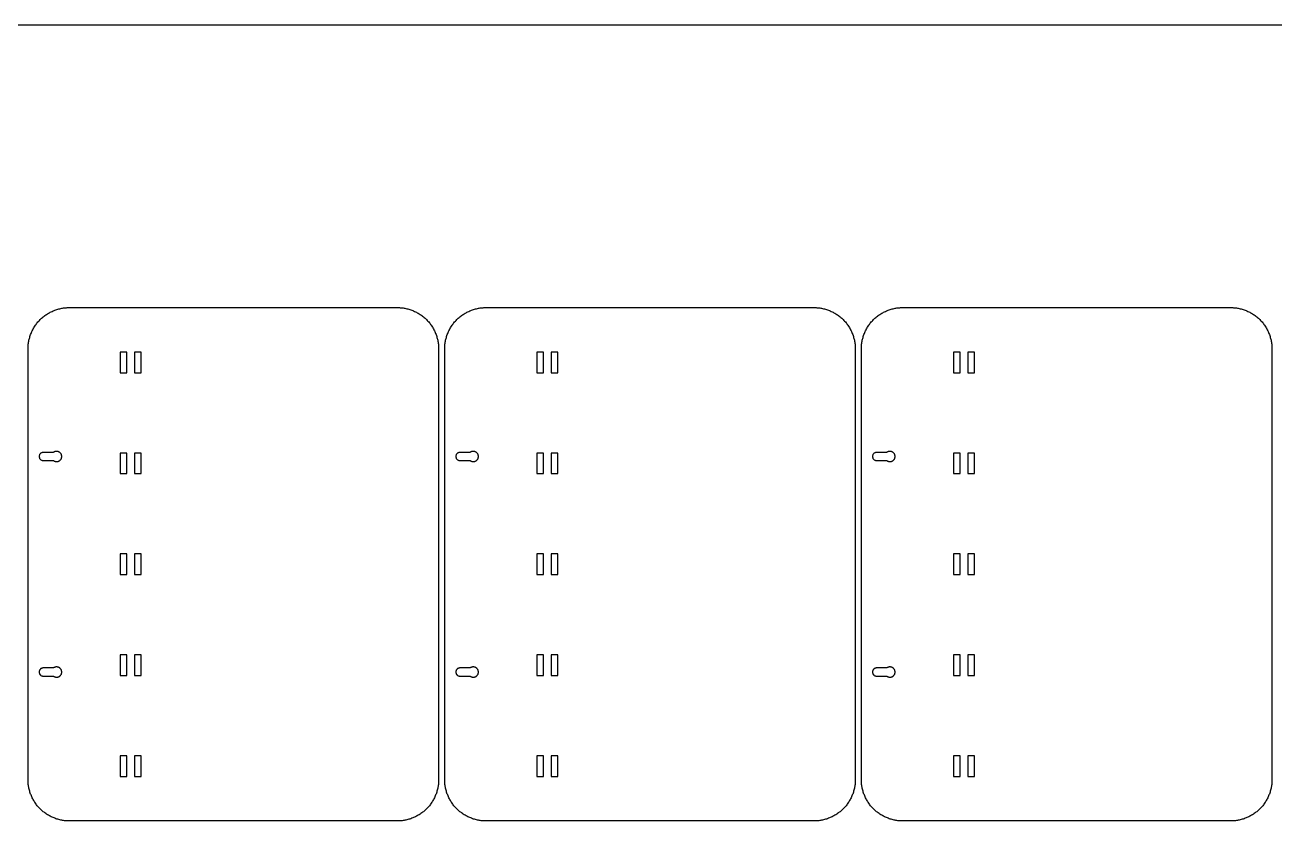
# Model space of a CAD drawing. Header units: millimetres. Extents: x 20698 to 22798, y 4792 to 5692.
# Drawn here: x 21719 to 22328, y 5303 to 5692 of the extents above; entities that cross this region are included whole.
import ezdxf

# ---------------------------------------------------------------- set-up
doc = ezdxf.new("R2010")
doc.units = ezdxf.units.MM
doc.layers.add('KEYHOLDER_ASPIRE', color=18, linetype='Continuous', true_color=0x4c0000)
doc.layers.add('Predeterminada', color=18, linetype='Continuous', true_color=0x000000)

msp = doc.modelspace()

# ---------------------------------------------------------------- linework, layer by layer
at = {"layer": 'KEYHOLDER_ASPIRE'}
for points in [[(21920.62, 5534.76), (21920.62, 5324.77), (21920.63, 5324.32), (21920.62, 5323.88), (21920.6, 5323.43), (21920.57, 5322.98), (21920.52, 5322.52), (21920.46, 5322.06), (21920.39, 5321.6), (21920.3, 5321.13), (21920.21, 5320.66), (21920.1, 5320.2), (21919.98, 5319.73), (21919.84, 5319.26), (21919.7, 5318.79), (21919.54, 5318.32), (21919.37, 5317.86), (21919.19, 5317.39), (21919, 5316.93), (21918.79, 5316.47), (21918.58, 5316.02), (21918.35, 5315.57), (21918.11, 5315.12), (21917.86, 5314.68), (21917.6, 5314.24), (21917.33, 5313.81), (21917.05, 5313.38), (21916.75, 5312.96), (21916.45, 5312.55), (21916.13, 5312.15), (21915.81, 5311.75), (21915.47, 5311.37), (21915.12, 5310.99), (21914.77, 5310.62), (21914.4, 5310.27), (21914.02, 5309.92), (21913.64, 5309.58), (21913.24, 5309.26), (21912.84, 5308.94), (21912.43, 5308.64), (21912.01, 5308.34), (21911.58, 5308.06), (21911.15, 5307.79), (21910.71, 5307.53), (21910.27, 5307.28), (21909.82, 5307.04), (21909.37, 5306.81), (21908.92, 5306.6), (21908.46, 5306.39), (21908, 5306.2), (21907.53, 5306.02), (21907.07, 5305.85), (21906.6, 5305.69), (21906.13, 5305.55), (21905.66, 5305.41), (21905.19, 5305.29), (21904.73, 5305.18), (21904.26, 5305.09), (21903.79, 5305), (21903.33, 5304.93), (21902.87, 5304.87), (21902.41, 5304.82), (21901.96, 5304.79), (21901.51, 5304.77), (21901.07, 5304.76), (21900.63, 5304.77), (21740.63, 5304.77), (21740.19, 5304.76), (21739.75, 5304.77), (21739.3, 5304.79), (21738.84, 5304.82), (21738.39, 5304.87), (21737.93, 5304.93), (21737.46, 5305), (21737, 5305.09), (21736.53, 5305.18), (21736.06, 5305.29), (21735.59, 5305.41), (21735.13, 5305.55), (21734.66, 5305.69), (21734.19, 5305.85), (21733.72, 5306.02), (21733.26, 5306.2), (21732.8, 5306.39), (21732.34, 5306.6), (21731.88, 5306.81), (21731.43, 5307.04), (21730.99, 5307.28), (21730.54, 5307.53), (21730.11, 5307.79), (21729.67, 5308.06), (21729.25, 5308.34), (21728.83, 5308.64), (21728.42, 5308.94), (21728.02, 5309.26), (21727.62, 5309.58), (21727.23, 5309.92), (21726.86, 5310.27), (21726.49, 5310.62), (21726.13, 5310.99), (21725.79, 5311.37), (21725.45, 5311.75), (21725.12, 5312.15), (21724.81, 5312.55), (21724.5, 5312.96), (21724.21, 5313.38), (21723.93, 5313.81), (21723.66, 5314.24), (21723.39, 5314.68), (21723.14, 5315.12), (21722.91, 5315.57), (21722.68, 5316.02), (21722.46, 5316.47), (21722.26, 5316.93), (21722.07, 5317.39), (21721.88, 5317.86), (21721.72, 5318.32), (21721.56, 5318.79), (21721.41, 5319.26), (21721.28, 5319.73), (21721.16, 5320.2), (21721.05, 5320.66), (21720.95, 5321.13), (21720.87, 5321.6), (21720.8, 5322.06), (21720.74, 5322.52), (21720.69, 5322.98), (21720.66, 5323.43), (21720.64, 5323.88), (21720.63, 5324.32), (21720.63, 5324.77), (21720.63, 5534.76), (21720.63, 5535.2), (21720.64, 5535.64), (21720.66, 5536.09), (21720.69, 5536.54), (21720.74, 5537), (21720.8, 5537.46), (21720.87, 5537.93), (21720.95, 5538.39), (21721.05, 5538.86), (21721.16, 5539.33), (21721.28, 5539.79), (21721.41, 5540.26), (21721.56, 5540.73), (21721.72, 5541.2), (21721.88, 5541.66), (21722.07, 5542.13), (21722.26, 5542.59), (21722.46, 5543.05), (21722.68, 5543.5), (21722.91, 5543.96), (21723.14, 5544.4), (21723.39, 5544.85), (21723.66, 5545.28), (21723.93, 5545.71), (21724.21, 5546.14), (21724.5, 5546.56), (21724.81, 5546.97), (21725.12, 5547.37), (21725.45, 5547.77), (21725.79, 5548.15), (21726.13, 5548.53), (21726.49, 5548.9), (21726.86, 5549.26), (21727.23, 5549.6), (21727.62, 5549.94), (21728.02, 5550.26), (21728.42, 5550.58), (21728.83, 5550.88), (21729.25, 5551.18), (21729.67, 5551.46), (21730.11, 5551.73), (21730.54, 5551.99), (21730.99, 5552.24), (21731.43, 5552.48), (21731.88, 5552.71), (21732.34, 5552.93), (21732.8, 5553.13), (21733.26, 5553.32), (21733.72, 5553.5), (21734.19, 5553.67), (21734.66, 5553.83), (21735.13, 5553.98), (21735.59, 5554.11), (21736.06, 5554.23), (21736.53, 5554.34), (21737, 5554.44), (21737.46, 5554.52), (21737.93, 5554.59), (21738.39, 5554.65), (21738.84, 5554.7), (21739.3, 5554.73), (21739.75, 5554.75), (21740.19, 5554.76), (21740.63, 5554.76), (21900.63, 5554.76), (21901.07, 5554.76), (21901.51, 5554.75), (21901.96, 5554.73), (21902.41, 5554.7), (21902.87, 5554.65), (21903.33, 5554.59), (21903.79, 5554.52), (21904.26, 5554.44), (21904.73, 5554.34), (21905.19, 5554.23), (21905.66, 5554.11), (21906.13, 5553.98), (21906.6, 5553.83), (21907.07, 5553.67), (21907.53, 5553.5), (21908, 5553.32), (21908.46, 5553.13), (21908.92, 5552.93), (21909.37, 5552.71), (21909.82, 5552.48), (21910.27, 5552.24), (21910.71, 5551.99), (21911.15, 5551.73), (21911.58, 5551.46), (21912.01, 5551.18), (21912.43, 5550.88), (21912.84, 5550.58), (21913.24, 5550.26), (21913.64, 5549.94), (21914.02, 5549.6), (21914.4, 5549.26), (21914.77, 5548.9), (21915.12, 5548.53), (21915.47, 5548.15), (21915.81, 5547.77), (21916.13, 5547.37), (21916.45, 5546.97), (21916.75, 5546.56), (21917.05, 5546.14), (21917.33, 5545.71), (21917.6, 5545.28), (21917.86, 5544.85), (21918.11, 5544.4), (21918.35, 5543.96), (21918.58, 5543.5), (21918.79, 5543.05), (21919, 5542.59), (21919.19, 5542.13), (21919.37, 5541.66), (21919.54, 5541.2), (21919.7, 5540.73), (21919.84, 5540.26), (21919.98, 5539.79), (21920.1, 5539.33), (21920.21, 5538.86), (21920.3, 5538.39), (21920.39, 5537.93), (21920.46, 5537.46), (21920.52, 5537), (21920.57, 5536.54), (21920.6, 5536.09), (21920.62, 5535.64), (21920.63, 5535.2)], [(22123.62, 5534.76), (22123.62, 5324.77), (22123.63, 5324.32), (22123.62, 5323.88), (22123.6, 5323.43), (22123.57, 5322.98), (22123.52, 5322.52), (22123.46, 5322.06), (22123.39, 5321.6), (22123.3, 5321.13), (22123.21, 5320.66), (22123.1, 5320.2), (22122.98, 5319.73), (22122.84, 5319.26), (22122.7, 5318.79), (22122.54, 5318.32), (22122.37, 5317.86), (22122.19, 5317.39), (22122, 5316.93), (22121.79, 5316.47), (22121.58, 5316.02), (22121.35, 5315.57), (22121.11, 5315.12), (22120.86, 5314.68), (22120.6, 5314.24), (22120.33, 5313.81), (22120.05, 5313.38), (22119.75, 5312.96), (22119.45, 5312.55), (22119.13, 5312.15), (22118.81, 5311.75), (22118.47, 5311.37), (22118.12, 5310.99), (22117.77, 5310.62), (22117.4, 5310.27), (22117.02, 5309.92), (22116.64, 5309.58), (22116.24, 5309.26), (22115.84, 5308.94), (22115.43, 5308.64), (22115.01, 5308.34), (22114.58, 5308.06), (22114.15, 5307.79), (22113.71, 5307.53), (22113.27, 5307.28), (22112.82, 5307.04), (22112.37, 5306.81), (22111.92, 5306.6), (22111.46, 5306.39), (22111, 5306.2), (22110.53, 5306.02), (22110.07, 5305.85), (22109.6, 5305.69), (22109.13, 5305.55), (22108.66, 5305.41), (22108.19, 5305.29), (22107.73, 5305.18), (22107.26, 5305.09), (22106.79, 5305), (22106.33, 5304.93), (22105.87, 5304.87), (22105.41, 5304.82), (22104.96, 5304.79), (22104.51, 5304.77), (22104.07, 5304.76), (22103.63, 5304.77), (21943.63, 5304.77), (21943.19, 5304.76), (21942.75, 5304.77), (21942.3, 5304.79), (21941.84, 5304.82), (21941.39, 5304.87), (21940.93, 5304.93), (21940.46, 5305), (21940, 5305.09), (21939.53, 5305.18), (21939.06, 5305.29), (21938.59, 5305.41), (21938.13, 5305.55), (21937.66, 5305.69), (21937.19, 5305.85), (21936.72, 5306.02), (21936.26, 5306.2), (21935.8, 5306.39), (21935.34, 5306.6), (21934.88, 5306.81), (21934.43, 5307.04), (21933.99, 5307.28), (21933.54, 5307.53), (21933.11, 5307.79), (21932.67, 5308.06), (21932.25, 5308.34), (21931.83, 5308.64), (21931.42, 5308.94), (21931.02, 5309.26), (21930.62, 5309.58), (21930.23, 5309.92), (21929.86, 5310.27), (21929.49, 5310.62), (21929.13, 5310.99), (21928.79, 5311.37), (21928.45, 5311.75), (21928.12, 5312.15), (21927.81, 5312.55), (21927.5, 5312.96), (21927.21, 5313.38), (21926.93, 5313.81), (21926.66, 5314.24), (21926.39, 5314.68), (21926.14, 5315.12), (21925.91, 5315.57), (21925.68, 5316.02), (21925.46, 5316.47), (21925.26, 5316.93), (21925.07, 5317.39), (21924.88, 5317.86), (21924.72, 5318.32), (21924.56, 5318.79), (21924.41, 5319.26), (21924.28, 5319.73), (21924.16, 5320.2), (21924.05, 5320.66), (21923.95, 5321.13), (21923.87, 5321.6), (21923.8, 5322.06), (21923.74, 5322.52), (21923.69, 5322.98), (21923.66, 5323.43), (21923.64, 5323.88), (21923.63, 5324.32), (21923.63, 5324.77), (21923.63, 5534.76), (21923.63, 5535.2), (21923.64, 5535.64), (21923.66, 5536.09), (21923.69, 5536.54), (21923.74, 5537), (21923.8, 5537.46), (21923.87, 5537.93), (21923.95, 5538.39), (21924.05, 5538.86), (21924.16, 5539.33), (21924.28, 5539.79), (21924.41, 5540.26), (21924.56, 5540.73), (21924.72, 5541.2), (21924.88, 5541.66), (21925.07, 5542.13), (21925.26, 5542.59), (21925.46, 5543.05), (21925.68, 5543.5), (21925.91, 5543.96), (21926.14, 5544.4), (21926.39, 5544.85), (21926.66, 5545.28), (21926.93, 5545.71), (21927.21, 5546.14), (21927.5, 5546.56), (21927.81, 5546.97), (21928.12, 5547.37), (21928.45, 5547.77), (21928.79, 5548.15), (21929.13, 5548.53), (21929.49, 5548.9), (21929.86, 5549.26), (21930.23, 5549.6), (21930.62, 5549.94), (21931.02, 5550.26), (21931.42, 5550.58), (21931.83, 5550.88), (21932.25, 5551.18), (21932.67, 5551.46), (21933.11, 5551.73), (21933.54, 5551.99), (21933.99, 5552.24), (21934.43, 5552.48), (21934.88, 5552.71), (21935.34, 5552.93), (21935.8, 5553.13), (21936.26, 5553.32), (21936.72, 5553.5), (21937.19, 5553.67), (21937.66, 5553.83), (21938.13, 5553.98), (21938.59, 5554.11), (21939.06, 5554.23), (21939.53, 5554.34), (21940, 5554.44), (21940.46, 5554.52), (21940.93, 5554.59), (21941.39, 5554.65), (21941.84, 5554.7), (21942.3, 5554.73), (21942.75, 5554.75), (21943.19, 5554.76), (21943.63, 5554.76), (22103.63, 5554.76), (22104.07, 5554.76), (22104.51, 5554.75), (22104.96, 5554.73), (22105.41, 5554.7), (22105.87, 5554.65), (22106.33, 5554.59), (22106.79, 5554.52), (22107.26, 5554.44), (22107.73, 5554.34), (22108.19, 5554.23), (22108.66, 5554.11), (22109.13, 5553.98), (22109.6, 5553.83), (22110.07, 5553.67), (22110.53, 5553.5), (22111, 5553.32), (22111.46, 5553.13), (22111.92, 5552.93), (22112.37, 5552.71), (22112.82, 5552.48), (22113.27, 5552.24), (22113.71, 5551.99), (22114.15, 5551.73), (22114.58, 5551.46), (22115.01, 5551.18), (22115.43, 5550.88), (22115.84, 5550.58), (22116.24, 5550.26), (22116.64, 5549.94), (22117.02, 5549.6), (22117.4, 5549.26), (22117.77, 5548.9), (22118.12, 5548.53), (22118.47, 5548.15), (22118.81, 5547.77), (22119.13, 5547.37), (22119.45, 5546.97), (22119.75, 5546.56), (22120.05, 5546.14), (22120.33, 5545.71), (22120.6, 5545.28), (22120.86, 5544.85), (22121.11, 5544.4), (22121.35, 5543.96), (22121.58, 5543.5), (22121.79, 5543.05), (22122, 5542.59), (22122.19, 5542.13), (22122.37, 5541.66), (22122.54, 5541.2), (22122.7, 5540.73), (22122.84, 5540.26), (22122.98, 5539.79), (22123.1, 5539.33), (22123.21, 5538.86), (22123.3, 5538.39), (22123.39, 5537.93), (22123.46, 5537.46), (22123.52, 5537), (22123.57, 5536.54), (22123.6, 5536.09), (22123.62, 5535.64), (22123.63, 5535.2)], [(22326.62, 5534.76), (22326.62, 5324.77), (22326.63, 5324.32), (22326.62, 5323.88), (22326.6, 5323.43), (22326.57, 5322.98), (22326.52, 5322.52), (22326.46, 5322.06), (22326.39, 5321.6), (22326.3, 5321.13), (22326.21, 5320.66), (22326.1, 5320.2), (22325.98, 5319.73), (22325.84, 5319.26), (22325.7, 5318.79), (22325.54, 5318.32), (22325.37, 5317.86), (22325.19, 5317.39), (22325, 5316.93), (22324.79, 5316.47), (22324.58, 5316.02), (22324.35, 5315.57), (22324.11, 5315.12), (22323.86, 5314.68), (22323.6, 5314.24), (22323.33, 5313.81), (22323.05, 5313.38), (22322.75, 5312.96), (22322.45, 5312.55), (22322.13, 5312.15), (22321.81, 5311.75), (22321.47, 5311.37), (22321.12, 5310.99), (22320.77, 5310.62), (22320.4, 5310.27), (22320.02, 5309.92), (22319.64, 5309.58), (22319.24, 5309.26), (22318.84, 5308.94), (22318.43, 5308.64), (22318.01, 5308.34), (22317.58, 5308.06), (22317.15, 5307.79), (22316.71, 5307.53), (22316.27, 5307.28), (22315.82, 5307.04), (22315.37, 5306.81), (22314.92, 5306.6), (22314.46, 5306.39), (22314, 5306.2), (22313.53, 5306.02), (22313.07, 5305.85), (22312.6, 5305.69), (22312.13, 5305.55), (22311.66, 5305.41), (22311.19, 5305.29), (22310.73, 5305.18), (22310.26, 5305.09), (22309.79, 5305), (22309.33, 5304.93), (22308.87, 5304.87), (22308.41, 5304.82), (22307.96, 5304.79), (22307.51, 5304.77), (22307.07, 5304.76), (22306.63, 5304.77), (22146.63, 5304.77), (22146.19, 5304.76), (22145.75, 5304.77), (22145.3, 5304.79), (22144.84, 5304.82), (22144.39, 5304.87), (22143.93, 5304.93), (22143.46, 5305), (22143, 5305.09), (22142.53, 5305.18), (22142.06, 5305.29), (22141.59, 5305.41), (22141.13, 5305.55), (22140.66, 5305.69), (22140.19, 5305.85), (22139.72, 5306.02), (22139.26, 5306.2), (22138.8, 5306.39), (22138.34, 5306.6), (22137.88, 5306.81), (22137.43, 5307.04), (22136.99, 5307.28), (22136.54, 5307.53), (22136.11, 5307.79), (22135.67, 5308.06), (22135.25, 5308.34), (22134.83, 5308.64), (22134.42, 5308.94), (22134.02, 5309.26), (22133.62, 5309.58), (22133.23, 5309.92), (22132.86, 5310.27), (22132.49, 5310.62), (22132.13, 5310.99), (22131.79, 5311.37), (22131.45, 5311.75), (22131.12, 5312.15), (22130.81, 5312.55), (22130.5, 5312.96), (22130.21, 5313.38), (22129.93, 5313.81), (22129.66, 5314.24), (22129.39, 5314.68), (22129.14, 5315.12), (22128.91, 5315.57), (22128.68, 5316.02), (22128.46, 5316.47), (22128.26, 5316.93), (22128.07, 5317.39), (22127.88, 5317.86), (22127.72, 5318.32), (22127.56, 5318.79), (22127.41, 5319.26), (22127.28, 5319.73), (22127.16, 5320.2), (22127.05, 5320.66), (22126.95, 5321.13), (22126.87, 5321.6), (22126.8, 5322.06), (22126.74, 5322.52), (22126.69, 5322.98), (22126.66, 5323.43), (22126.64, 5323.88), (22126.63, 5324.32), (22126.63, 5324.77), (22126.63, 5534.76), (22126.63, 5535.2), (22126.64, 5535.64), (22126.66, 5536.09), (22126.69, 5536.54), (22126.74, 5537), (22126.8, 5537.46), (22126.87, 5537.93), (22126.95, 5538.39), (22127.05, 5538.86), (22127.16, 5539.33), (22127.28, 5539.79), (22127.41, 5540.26), (22127.56, 5540.73), (22127.72, 5541.2), (22127.88, 5541.66), (22128.07, 5542.13), (22128.26, 5542.59), (22128.46, 5543.05), (22128.68, 5543.5), (22128.91, 5543.96), (22129.14, 5544.4), (22129.39, 5544.85), (22129.66, 5545.28), (22129.93, 5545.71), (22130.21, 5546.14), (22130.5, 5546.56), (22130.81, 5546.97), (22131.12, 5547.37), (22131.45, 5547.77), (22131.79, 5548.15), (22132.13, 5548.53), (22132.49, 5548.9), (22132.86, 5549.26), (22133.23, 5549.6), (22133.62, 5549.94), (22134.02, 5550.26), (22134.42, 5550.58), (22134.83, 5550.88), (22135.25, 5551.18), (22135.67, 5551.46), (22136.11, 5551.73), (22136.54, 5551.99), (22136.99, 5552.24), (22137.43, 5552.48), (22137.88, 5552.71), (22138.34, 5552.93), (22138.8, 5553.13), (22139.26, 5553.32), (22139.72, 5553.5), (22140.19, 5553.67), (22140.66, 5553.83), (22141.13, 5553.98), (22141.59, 5554.11), (22142.06, 5554.23), (22142.53, 5554.34), (22143, 5554.44), (22143.46, 5554.52), (22143.93, 5554.59), (22144.39, 5554.65), (22144.84, 5554.7), (22145.3, 5554.73), (22145.75, 5554.75), (22146.19, 5554.76), (22146.63, 5554.76), (22306.63, 5554.76), (22307.07, 5554.76), (22307.51, 5554.75), (22307.96, 5554.73), (22308.41, 5554.7), (22308.87, 5554.65), (22309.33, 5554.59), (22309.79, 5554.52), (22310.26, 5554.44), (22310.73, 5554.34), (22311.19, 5554.23), (22311.66, 5554.11), (22312.13, 5553.98), (22312.6, 5553.83), (22313.07, 5553.67), (22313.53, 5553.5), (22314, 5553.32), (22314.46, 5553.13), (22314.92, 5552.93), (22315.37, 5552.71), (22315.82, 5552.48), (22316.27, 5552.24), (22316.71, 5551.99), (22317.15, 5551.73), (22317.58, 5551.46), (22318.01, 5551.18), (22318.43, 5550.88), (22318.84, 5550.58), (22319.24, 5550.26), (22319.64, 5549.94), (22320.02, 5549.6), (22320.4, 5549.26), (22320.77, 5548.9), (22321.12, 5548.53), (22321.47, 5548.15), (22321.81, 5547.77), (22322.13, 5547.37), (22322.45, 5546.97), (22322.75, 5546.56), (22323.05, 5546.14), (22323.33, 5545.71), (22323.6, 5545.28), (22323.86, 5544.85), (22324.11, 5544.4), (22324.35, 5543.96), (22324.58, 5543.5), (22324.79, 5543.05), (22325, 5542.59), (22325.19, 5542.13), (22325.37, 5541.66), (22325.54, 5541.2), (22325.7, 5540.73), (22325.84, 5540.26), (22325.98, 5539.79), (22326.1, 5539.33), (22326.21, 5538.86), (22326.3, 5538.39), (22326.39, 5537.93), (22326.46, 5537.46), (22326.52, 5537), (22326.57, 5536.54), (22326.6, 5536.09), (22326.62, 5535.64), (22326.63, 5535.2)], [(21765.53, 5523.06), (21768.73, 5523.06), (21768.73, 5533.05), (21765.53, 5533.05)], [(21772.53, 5523.06), (21775.73, 5523.06), (21775.73, 5533.05), (21772.53, 5533.05)], [(21968.53, 5523.06), (21971.73, 5523.06), (21971.73, 5533.05), (21968.53, 5533.05)], [(21975.53, 5523.06), (21978.73, 5523.06), (21978.73, 5533.05), (21975.53, 5533.05)], [(22171.53, 5523.06), (22174.73, 5523.06), (22174.73, 5533.05), (22171.53, 5533.05)], [(22178.53, 5523.06), (22181.73, 5523.06), (22181.73, 5533.05), (22178.53, 5533.05)], [(21732.73, 5480.26), (21732.86, 5480.25), (21733, 5480.22), (21733.12, 5480.18), (21733.24, 5480.12), (21733.38, 5480.03), (21733.53, 5479.96), (21733.68, 5479.9), (21733.84, 5479.85), (21734, 5479.82), (21734.16, 5479.79), (21734.33, 5479.77), (21734.5, 5479.76), (21734.67, 5479.76), (21734.83, 5479.78), (21735, 5479.8), (21735.16, 5479.84), (21735.32, 5479.88), (21735.47, 5479.94), (21735.62, 5480.01), (21735.76, 5480.08), (21735.9, 5480.16), (21736.03, 5480.25), (21736.16, 5480.36), (21736.28, 5480.47), (21736.39, 5480.59), (21736.5, 5480.72), (21736.6, 5480.86), (21736.69, 5481), (21736.77, 5481.15), (21736.84, 5481.3), (21736.9, 5481.46), (21736.95, 5481.62), (21736.99, 5481.78), (21737.01, 5481.94), (21737.03, 5482.1), (21737.03, 5482.26), (21737.03, 5482.42), (21737.01, 5482.58), (21736.99, 5482.74), (21736.95, 5482.9), (21736.9, 5483.06), (21736.84, 5483.22), (21736.77, 5483.37), (21736.69, 5483.52), (21736.6, 5483.66), (21736.5, 5483.8), (21736.39, 5483.93), (21736.28, 5484.05), (21736.16, 5484.16), (21736.03, 5484.26), (21735.9, 5484.35), (21735.76, 5484.43), (21735.62, 5484.51), (21735.47, 5484.58), (21735.32, 5484.63), (21735.16, 5484.68), (21735, 5484.71), (21734.83, 5484.74), (21734.67, 5484.75), (21734.5, 5484.76), (21734.33, 5484.75), (21734.16, 5484.73), (21734, 5484.7), (21733.84, 5484.66), (21733.68, 5484.61), (21733.53, 5484.55), (21733.38, 5484.48), (21733.24, 5484.4), (21733.12, 5484.34), (21733, 5484.29), (21732.86, 5484.27), (21732.73, 5484.26), (21728.03, 5484.26), (21727.84, 5484.25), (21727.65, 5484.22), (21727.45, 5484.17), (21727.27, 5484.11), (21727.09, 5484.02), (21726.92, 5483.92), (21726.76, 5483.8), (21726.62, 5483.67), (21726.49, 5483.53), (21726.37, 5483.37), (21726.27, 5483.2), (21726.19, 5483.02), (21726.12, 5482.84), (21726.07, 5482.65), (21726.04, 5482.45), (21726.03, 5482.26), (21726.04, 5482.07), (21726.07, 5481.87), (21726.12, 5481.68), (21726.19, 5481.49), (21726.27, 5481.31), (21726.37, 5481.14), (21726.49, 5480.99), (21726.62, 5480.84), (21726.76, 5480.71), (21726.92, 5480.6), (21727.09, 5480.5), (21727.27, 5480.41), (21727.45, 5480.34), (21727.65, 5480.3), (21727.84, 5480.27), (21728.03, 5480.26)], [(21765.53, 5473.91), (21768.73, 5473.91), (21768.73, 5483.91), (21765.53, 5483.91)], [(21772.53, 5473.91), (21775.73, 5473.91), (21775.73, 5483.91), (21772.53, 5483.91)], [(21935.73, 5480.26), (21935.86, 5480.25), (21936, 5480.22), (21936.12, 5480.18), (21936.24, 5480.12), (21936.38, 5480.03), (21936.53, 5479.96), (21936.68, 5479.9), (21936.84, 5479.85), (21937, 5479.82), (21937.16, 5479.79), (21937.33, 5479.77), (21937.5, 5479.76), (21937.67, 5479.76), (21937.83, 5479.78), (21938, 5479.8), (21938.16, 5479.84), (21938.32, 5479.88), (21938.47, 5479.94), (21938.62, 5480.01), (21938.76, 5480.08), (21938.9, 5480.16), (21939.03, 5480.25), (21939.16, 5480.36), (21939.28, 5480.47), (21939.39, 5480.59), (21939.5, 5480.72), (21939.6, 5480.86), (21939.69, 5481), (21939.77, 5481.15), (21939.84, 5481.3), (21939.9, 5481.46), (21939.95, 5481.62), (21939.99, 5481.78), (21940.01, 5481.94), (21940.03, 5482.1), (21940.03, 5482.26), (21940.03, 5482.42), (21940.01, 5482.58), (21939.99, 5482.74), (21939.95, 5482.9), (21939.9, 5483.06), (21939.84, 5483.22), (21939.77, 5483.37), (21939.69, 5483.52), (21939.6, 5483.66), (21939.5, 5483.8), (21939.39, 5483.93), (21939.28, 5484.05), (21939.16, 5484.16), (21939.03, 5484.26), (21938.9, 5484.35), (21938.76, 5484.43), (21938.62, 5484.51), (21938.47, 5484.58), (21938.32, 5484.63), (21938.16, 5484.68), (21938, 5484.71), (21937.83, 5484.74), (21937.67, 5484.75), (21937.5, 5484.76), (21937.33, 5484.75), (21937.16, 5484.73), (21937, 5484.7), (21936.84, 5484.66), (21936.68, 5484.61), (21936.53, 5484.55), (21936.38, 5484.48), (21936.24, 5484.4), (21936.12, 5484.34), (21936, 5484.29), (21935.86, 5484.27), (21935.73, 5484.26), (21931.03, 5484.26), (21930.84, 5484.25), (21930.65, 5484.22), (21930.45, 5484.17), (21930.27, 5484.11), (21930.09, 5484.02), (21929.92, 5483.92), (21929.76, 5483.8), (21929.62, 5483.67), (21929.49, 5483.53), (21929.37, 5483.37), (21929.27, 5483.2), (21929.19, 5483.02), (21929.12, 5482.84), (21929.07, 5482.65), (21929.04, 5482.45), (21929.03, 5482.26), (21929.04, 5482.07), (21929.07, 5481.87), (21929.12, 5481.68), (21929.19, 5481.49), (21929.27, 5481.31), (21929.37, 5481.14), (21929.49, 5480.99), (21929.62, 5480.84), (21929.76, 5480.71), (21929.92, 5480.6), (21930.09, 5480.5), (21930.27, 5480.41), (21930.45, 5480.34), (21930.65, 5480.3), (21930.84, 5480.27), (21931.03, 5480.26)], [(21968.53, 5473.91), (21971.73, 5473.91), (21971.73, 5483.91), (21968.53, 5483.91)], [(21975.53, 5473.91), (21978.73, 5473.91), (21978.73, 5483.91), (21975.53, 5483.91)], [(22138.73, 5480.26), (22138.86, 5480.25), (22139, 5480.22), (22139.12, 5480.18), (22139.24, 5480.12), (22139.38, 5480.03), (22139.53, 5479.96), (22139.68, 5479.9), (22139.84, 5479.85), (22140, 5479.82), (22140.16, 5479.79), (22140.33, 5479.77), (22140.5, 5479.76), (22140.67, 5479.76), (22140.83, 5479.78), (22141, 5479.8), (22141.16, 5479.84), (22141.32, 5479.88), (22141.47, 5479.94), (22141.62, 5480.01), (22141.76, 5480.08), (22141.9, 5480.16), (22142.03, 5480.25), (22142.16, 5480.36), (22142.28, 5480.47), (22142.39, 5480.59), (22142.5, 5480.72), (22142.6, 5480.86), (22142.69, 5481), (22142.77, 5481.15), (22142.84, 5481.3), (22142.9, 5481.46), (22142.95, 5481.62), (22142.99, 5481.78), (22143.01, 5481.94), (22143.03, 5482.1), (22143.03, 5482.26), (22143.03, 5482.42), (22143.01, 5482.58), (22142.99, 5482.74), (22142.95, 5482.9), (22142.9, 5483.06), (22142.84, 5483.22), (22142.77, 5483.37), (22142.69, 5483.52), (22142.6, 5483.66), (22142.5, 5483.8), (22142.39, 5483.93), (22142.28, 5484.05), (22142.16, 5484.16), (22142.03, 5484.26), (22141.9, 5484.35), (22141.76, 5484.43), (22141.62, 5484.51), (22141.47, 5484.58), (22141.32, 5484.63), (22141.16, 5484.68), (22141, 5484.71), (22140.83, 5484.74), (22140.67, 5484.75), (22140.5, 5484.76), (22140.33, 5484.75), (22140.16, 5484.73), (22140, 5484.7), (22139.84, 5484.66), (22139.68, 5484.61), (22139.53, 5484.55), (22139.38, 5484.48), (22139.24, 5484.4), (22139.12, 5484.34), (22139, 5484.29), (22138.86, 5484.27), (22138.73, 5484.26), (22134.03, 5484.26), (22133.84, 5484.25), (22133.65, 5484.22), (22133.45, 5484.17), (22133.27, 5484.11), (22133.09, 5484.02), (22132.92, 5483.92), (22132.76, 5483.8), (22132.62, 5483.67), (22132.49, 5483.53), (22132.37, 5483.37), (22132.27, 5483.2), (22132.19, 5483.02), (22132.12, 5482.84), (22132.07, 5482.65), (22132.04, 5482.45), (22132.03, 5482.26), (22132.04, 5482.07), (22132.07, 5481.87), (22132.12, 5481.68), (22132.19, 5481.49), (22132.27, 5481.31), (22132.37, 5481.14), (22132.49, 5480.99), (22132.62, 5480.84), (22132.76, 5480.71), (22132.92, 5480.6), (22133.09, 5480.5), (22133.27, 5480.41), (22133.45, 5480.34), (22133.65, 5480.3), (22133.84, 5480.27), (22134.03, 5480.26)], [(22171.53, 5473.91), (22174.73, 5473.91), (22174.73, 5483.91), (22171.53, 5483.91)], [(22178.53, 5473.91), (22181.73, 5473.91), (22181.73, 5483.91), (22178.53, 5483.91)], [(21765.53, 5424.76), (21768.73, 5424.76), (21768.73, 5434.76), (21765.53, 5434.76)], [(21772.53, 5424.76), (21775.73, 5424.76), (21775.73, 5434.76), (21772.53, 5434.76)], [(21968.53, 5424.76), (21971.73, 5424.76), (21971.73, 5434.76), (21968.53, 5434.76)], [(21975.53, 5424.76), (21978.73, 5424.76), (21978.73, 5434.76), (21975.53, 5434.76)], [(22171.53, 5424.76), (22174.73, 5424.76), (22174.73, 5434.76), (22171.53, 5434.76)], [(22178.53, 5424.76), (22181.73, 5424.76), (22181.73, 5434.76), (22178.53, 5434.76)], [(21765.53, 5375.61), (21768.73, 5375.61), (21768.73, 5385.61), (21765.53, 5385.61)], [(21772.53, 5375.61), (21775.73, 5375.61), (21775.73, 5385.61), (21772.53, 5385.61)], [(21968.53, 5375.61), (21971.73, 5375.61), (21971.73, 5385.61), (21968.53, 5385.61)], [(21975.53, 5375.61), (21978.73, 5375.61), (21978.73, 5385.61), (21975.53, 5385.61)], [(22171.53, 5375.61), (22174.73, 5375.61), (22174.73, 5385.61), (22171.53, 5385.61)], [(22178.53, 5375.61), (22181.73, 5375.61), (22181.73, 5385.61), (22178.53, 5385.61)], [(21732.73, 5379.26), (21728.03, 5379.26), (21727.84, 5379.25), (21727.65, 5379.23), (21727.45, 5379.18), (21727.27, 5379.11), (21727.09, 5379.03), (21726.92, 5378.92), (21726.76, 5378.81), (21726.62, 5378.68), (21726.49, 5378.53), (21726.37, 5378.38), (21726.27, 5378.21), (21726.19, 5378.03), (21726.12, 5377.84), (21726.07, 5377.65), (21726.04, 5377.46), (21726.03, 5377.26), (21726.04, 5377.07), (21726.07, 5376.88), (21726.12, 5376.68), (21726.19, 5376.5), (21726.27, 5376.32), (21726.37, 5376.15), (21726.49, 5375.99), (21726.62, 5375.85), (21726.76, 5375.72), (21726.92, 5375.6), (21727.09, 5375.5), (21727.27, 5375.42), (21727.45, 5375.35), (21727.65, 5375.3), (21727.84, 5375.27), (21728.03, 5375.26), (21732.73, 5375.26), (21732.86, 5375.25), (21733, 5375.23), (21733.12, 5375.18), (21733.24, 5375.12), (21733.38, 5375.04), (21733.53, 5374.97), (21733.68, 5374.91), (21733.84, 5374.86), (21734, 5374.82), (21734.16, 5374.79), (21734.33, 5374.77), (21734.5, 5374.77), (21734.67, 5374.77), (21734.83, 5374.78), (21735, 5374.81), (21735.16, 5374.84), (21735.32, 5374.89), (21735.47, 5374.94), (21735.62, 5375.01), (21735.76, 5375.09), (21735.9, 5375.17), (21736.03, 5375.26), (21736.16, 5375.36), (21736.28, 5375.47), (21736.39, 5375.6), (21736.5, 5375.73), (21736.6, 5375.86), (21736.69, 5376), (21736.77, 5376.15), (21736.84, 5376.31), (21736.9, 5376.46), (21736.95, 5376.62), (21736.99, 5376.78), (21737.01, 5376.94), (21737.03, 5377.1), (21737.03, 5377.26), (21737.03, 5377.42), (21737.01, 5377.58), (21736.99, 5377.74), (21736.95, 5377.9), (21736.9, 5378.06), (21736.84, 5378.22), (21736.77, 5378.37), (21736.69, 5378.52), (21736.6, 5378.66), (21736.5, 5378.8), (21736.39, 5378.93), (21736.28, 5379.05), (21736.16, 5379.16), (21736.03, 5379.27), (21735.9, 5379.36), (21735.76, 5379.44), (21735.62, 5379.52), (21735.47, 5379.58), (21735.32, 5379.64), (21735.16, 5379.68), (21735, 5379.72), (21734.83, 5379.74), (21734.67, 5379.76), (21734.5, 5379.76), (21734.33, 5379.75), (21734.16, 5379.73), (21734, 5379.71), (21733.84, 5379.67), (21733.68, 5379.62), (21733.53, 5379.56), (21733.38, 5379.49), (21733.24, 5379.41), (21733.12, 5379.34), (21733, 5379.3), (21732.86, 5379.27)], [(21935.73, 5379.26), (21931.03, 5379.26), (21930.84, 5379.25), (21930.65, 5379.23), (21930.45, 5379.18), (21930.27, 5379.11), (21930.09, 5379.03), (21929.92, 5378.92), (21929.76, 5378.81), (21929.62, 5378.68), (21929.49, 5378.53), (21929.37, 5378.38), (21929.27, 5378.21), (21929.19, 5378.03), (21929.12, 5377.84), (21929.07, 5377.65), (21929.04, 5377.46), (21929.03, 5377.26), (21929.04, 5377.07), (21929.07, 5376.88), (21929.12, 5376.68), (21929.19, 5376.5), (21929.27, 5376.32), (21929.37, 5376.15), (21929.49, 5375.99), (21929.62, 5375.85), (21929.76, 5375.72), (21929.92, 5375.6), (21930.09, 5375.5), (21930.27, 5375.42), (21930.45, 5375.35), (21930.65, 5375.3), (21930.84, 5375.27), (21931.03, 5375.26), (21935.73, 5375.26), (21935.86, 5375.25), (21936, 5375.23), (21936.12, 5375.18), (21936.24, 5375.12), (21936.38, 5375.04), (21936.53, 5374.97), (21936.68, 5374.91), (21936.84, 5374.86), (21937, 5374.82), (21937.16, 5374.79), (21937.33, 5374.77), (21937.5, 5374.77), (21937.67, 5374.77), (21937.83, 5374.78), (21938, 5374.81), (21938.16, 5374.84), (21938.32, 5374.89), (21938.47, 5374.94), (21938.62, 5375.01), (21938.76, 5375.09), (21938.9, 5375.17), (21939.03, 5375.26), (21939.16, 5375.36), (21939.28, 5375.47), (21939.39, 5375.6), (21939.5, 5375.73), (21939.6, 5375.86), (21939.69, 5376), (21939.77, 5376.15), (21939.84, 5376.31), (21939.9, 5376.46), (21939.95, 5376.62), (21939.99, 5376.78), (21940.01, 5376.94), (21940.03, 5377.1), (21940.03, 5377.26), (21940.03, 5377.42), (21940.01, 5377.58), (21939.99, 5377.74), (21939.95, 5377.9), (21939.9, 5378.06), (21939.84, 5378.22), (21939.77, 5378.37), (21939.69, 5378.52), (21939.6, 5378.66), (21939.5, 5378.8), (21939.39, 5378.93), (21939.28, 5379.05), (21939.16, 5379.16), (21939.03, 5379.27), (21938.9, 5379.36), (21938.76, 5379.44), (21938.62, 5379.52), (21938.47, 5379.58), (21938.32, 5379.64), (21938.16, 5379.68), (21938, 5379.72), (21937.83, 5379.74), (21937.67, 5379.76), (21937.5, 5379.76), (21937.33, 5379.75), (21937.16, 5379.73), (21937, 5379.71), (21936.84, 5379.67), (21936.68, 5379.62), (21936.53, 5379.56), (21936.38, 5379.49), (21936.24, 5379.41), (21936.12, 5379.34), (21936, 5379.3), (21935.86, 5379.27)], [(22138.73, 5379.26), (22134.03, 5379.26), (22133.84, 5379.25), (22133.65, 5379.23), (22133.45, 5379.18), (22133.27, 5379.11), (22133.09, 5379.03), (22132.92, 5378.92), (22132.76, 5378.81), (22132.62, 5378.68), (22132.49, 5378.53), (22132.37, 5378.38), (22132.27, 5378.21), (22132.19, 5378.03), (22132.12, 5377.84), (22132.07, 5377.65), (22132.04, 5377.46), (22132.03, 5377.26), (22132.04, 5377.07), (22132.07, 5376.88), (22132.12, 5376.68), (22132.19, 5376.5), (22132.27, 5376.32), (22132.37, 5376.15), (22132.49, 5375.99), (22132.62, 5375.85), (22132.76, 5375.72), (22132.92, 5375.6), (22133.09, 5375.5), (22133.27, 5375.42), (22133.45, 5375.35), (22133.65, 5375.3), (22133.84, 5375.27), (22134.03, 5375.26), (22138.73, 5375.26), (22138.86, 5375.25), (22139, 5375.23), (22139.12, 5375.18), (22139.24, 5375.12), (22139.38, 5375.04), (22139.53, 5374.97), (22139.68, 5374.91), (22139.84, 5374.86), (22140, 5374.82), (22140.16, 5374.79), (22140.33, 5374.77), (22140.5, 5374.77), (22140.67, 5374.77), (22140.83, 5374.78), (22141, 5374.81), (22141.16, 5374.84), (22141.32, 5374.89), (22141.47, 5374.94), (22141.62, 5375.01), (22141.76, 5375.09), (22141.9, 5375.17), (22142.03, 5375.26), (22142.16, 5375.36), (22142.28, 5375.47), (22142.39, 5375.6), (22142.5, 5375.73), (22142.6, 5375.86), (22142.69, 5376), (22142.77, 5376.15), (22142.84, 5376.31), (22142.9, 5376.46), (22142.95, 5376.62), (22142.99, 5376.78), (22143.01, 5376.94), (22143.03, 5377.1), (22143.03, 5377.26), (22143.03, 5377.42), (22143.01, 5377.58), (22142.99, 5377.74), (22142.95, 5377.9), (22142.9, 5378.06), (22142.84, 5378.22), (22142.77, 5378.37), (22142.69, 5378.52), (22142.6, 5378.66), (22142.5, 5378.8), (22142.39, 5378.93), (22142.28, 5379.05), (22142.16, 5379.16), (22142.03, 5379.27), (22141.9, 5379.36), (22141.76, 5379.44), (22141.62, 5379.52), (22141.47, 5379.58), (22141.32, 5379.64), (22141.16, 5379.68), (22141, 5379.72), (22140.83, 5379.74), (22140.67, 5379.76), (22140.5, 5379.76), (22140.33, 5379.75), (22140.16, 5379.73), (22140, 5379.71), (22139.84, 5379.67), (22139.68, 5379.62), (22139.53, 5379.56), (22139.38, 5379.49), (22139.24, 5379.41), (22139.12, 5379.34), (22139, 5379.3), (22138.86, 5379.27)], [(21765.53, 5326.47), (21768.73, 5326.47), (21768.73, 5336.47), (21765.53, 5336.47)], [(21772.53, 5326.47), (21775.73, 5326.47), (21775.73, 5336.47), (21772.53, 5336.47)], [(21968.53, 5326.47), (21971.73, 5326.47), (21971.73, 5336.47), (21968.53, 5336.47)], [(21975.53, 5326.47), (21978.73, 5326.47), (21978.73, 5336.47), (21975.53, 5336.47)], [(22171.53, 5326.47), (22174.73, 5326.47), (22174.73, 5336.47), (22171.53, 5336.47)], [(22178.53, 5326.47), (22181.73, 5326.47), (22181.73, 5336.47), (22178.53, 5336.47)]]:
    msp.add_lwpolyline(points, close=True, dxfattribs=at)
at = {"layer": 'Predeterminada'}
msp.add_lwpolyline([(20698.16, 4792.4), (22798.16, 4792.4), (22798.16, 5692.4), (20698.16, 5692.4)], close=True, dxfattribs=at)

doc.saveas('drawing.dxf')
